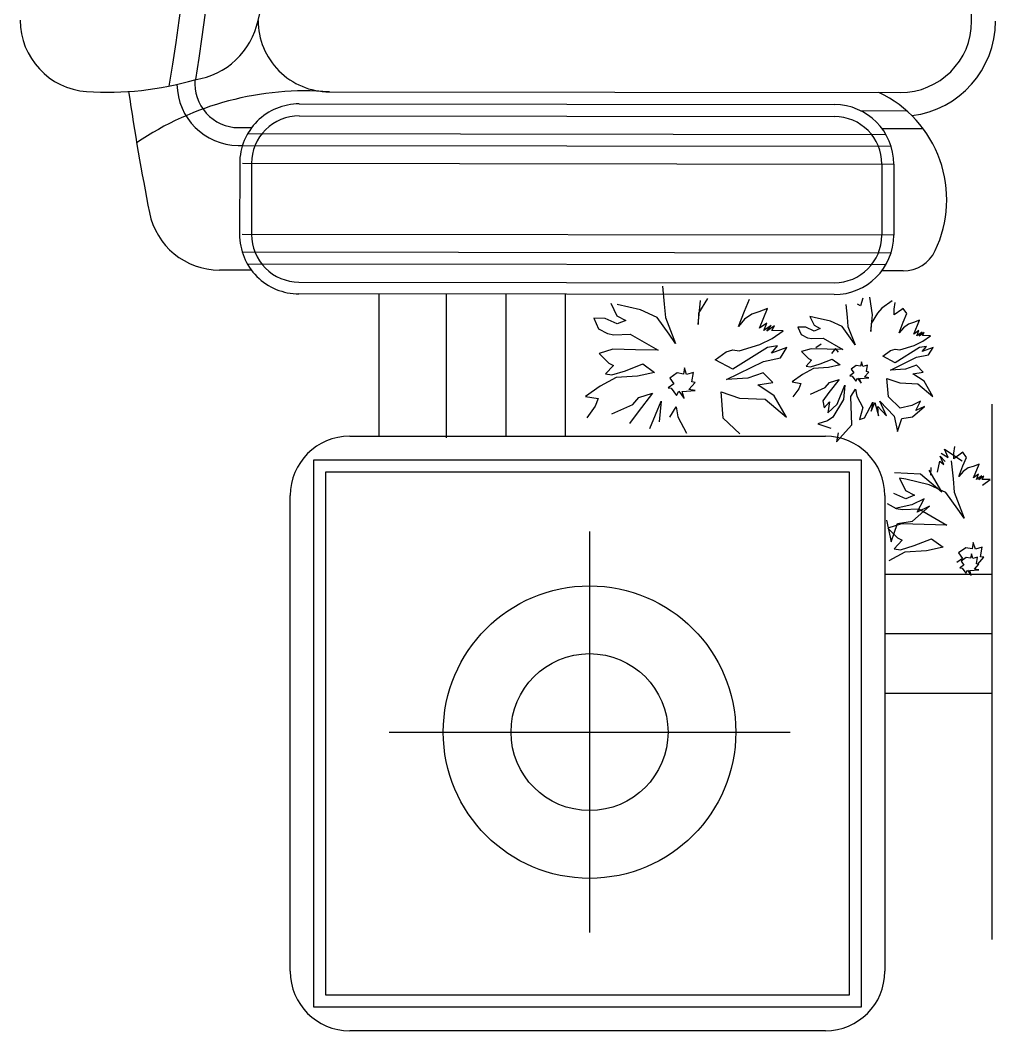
# Model space of a CAD drawing. Header units: inches. Extents: x 10.2 to 52.7, y 13.8 to 38.6.
# Drawn here: x 40.427 to 41.244, y 30.662 to 31.512 of the extents above; entities that cross this region are included whole.
import ezdxf

# ---------------------------------------------------------------- set-up
doc = ezdxf.new("R2010")
doc.units = ezdxf.units.IN
doc.header["$MEASUREMENT"] = 0
doc.layers.add('02', color=2, linetype='Continuous')
doc.layers.add('4', color=4, linetype='Continuous')

msp = doc.modelspace()

# ---------------------------------------------------------------- linework, layer by layer
at = {"layer": '02'}
for p, q in [((41.22688, 31.51074), (41.22751, 31.99074)), ((40.6868, 31.45145), (41.1668, 31.45082)), ((41.13326, 31.43562), (41.17171, 31.43557)), ((40.66146, 31.43124), (41.11146, 31.43065)), ((40.61036, 31.42131), (40.62145, 31.42129)), ((40.61814, 31.4163), (41.15474, 31.41559)), ((41.15145, 31.4206), (41.18605, 31.42055)), ((40.61034, 31.40631), (40.61373, 31.4063)), ((40.61373, 31.4063), (41.15912, 31.40559)), ((40.61371, 31.3913), (41.16141, 31.39058)), ((40.62141, 31.39129), (40.62133, 31.33153)), ((41.15141, 31.3906), (41.15133, 31.33084)), ((41.16133, 31.33082), (40.61363, 31.33154)), ((41.15901, 31.31583), (40.61361, 31.31654)), ((41.1546, 31.30583), (40.61799, 31.30654)), ((40.66128, 31.29148), (41.11128, 31.29089)), ((40.72829, 31.28139), (40.72829, 31.16186)), ((40.78514, 31.28169), (40.78514, 31.16053)), ((40.83511, 31.28125), (40.83514, 31.16186)), ((40.88508, 31.28119), (40.88514, 31.16186)), ((40.96692, 31.28813), (40.96845, 31.27285)), ((40.9235, 31.27357), (40.92858, 31.26315)), ((40.94851, 31.268), (40.92881, 31.27267)), ((40.96845, 31.27285), (40.96932, 31.26177)), ((40.997, 31.25576), (40.99902, 31.27591)), ((41.00477, 31.27767), (40.99723, 31.26528)), ((41.03577, 31.26701), (41.04021, 31.27719)), ((41.12116, 31.27257), (41.12224, 31.26187)), ((41.13341, 31.27147), (41.13077, 31.27286)), ((41.13543, 31.27782), (41.13341, 31.27147)), ((41.14363, 31.26401), (41.14132, 31.27874)), ((41.15992, 31.27562), (41.15123, 31.26943)), ((41.16162, 31.26864), (41.16255, 31.27422)), ((40.96246, 31.26156), (40.94851, 31.268)), ((40.99723, 31.26528), (40.997, 31.25576)), ((41.03088, 31.25417), (41.03577, 31.26701)), ((41.04218, 31.26456), (41.03598, 31.26014)), ((41.04794, 31.26633), (41.04218, 31.26456)), ((41.05526, 31.2692), (41.04794, 31.26633)), ((41.04837, 31.2526), (41.05526, 31.2692)), ((41.14222, 31.24991), (41.14363, 31.26401)), ((41.14766, 31.26525), (41.14238, 31.25657)), ((41.15123, 31.26943), (41.14766, 31.26525)), ((41.16177, 31.26384), (41.16162, 31.26864)), ((41.16828, 31.26848), (41.16177, 31.26384)), ((41.16937, 31.26925), (41.16828, 31.26848)), ((41.16936, 31.25778), (41.17246, 31.26491)), ((41.17246, 31.26491), (41.16937, 31.26925)), ((40.91861, 31.26073), (40.90909, 31.26096)), ((40.90909, 31.26096), (40.91306, 31.2521)), ((40.92879, 31.25629), (40.91861, 31.26073)), ((40.92858, 31.26315), (40.9361, 31.25916)), ((40.9361, 31.25916), (40.92879, 31.25629)), ((40.97241, 31.2476), (40.96246, 31.26156)), ((40.96932, 31.26177), (40.97793, 31.23984)), ((41.03598, 31.26014), (41.03088, 31.25417)), ((41.05458, 31.25702), (41.04837, 31.2526)), ((41.05213, 31.2506), (41.05458, 31.25702)), ((41.05834, 31.25502), (41.05213, 31.2506)), ((41.05479, 31.25015), (41.05834, 31.25502)), ((41.09077, 31.26237), (41.09432, 31.25508)), ((41.09449, 31.26175), (41.09077, 31.26237)), ((41.09432, 31.25508), (41.09959, 31.25229)), ((41.10828, 31.25848), (41.09449, 31.26175)), ((41.11804, 31.25397), (41.10828, 31.25848)), ((41.12224, 31.26187), (41.12285, 31.25412)), ((41.14238, 31.25657), (41.14222, 31.24991)), ((41.16593, 31.24879), (41.16936, 31.25778)), ((41.17385, 31.25607), (41.1695, 31.25297)), ((41.17788, 31.25731), (41.17385, 31.25607)), ((41.183, 31.25931), (41.17788, 31.25731)), ((41.17818, 31.24769), (41.183, 31.25931)), ((40.91306, 31.2521), (40.92059, 31.2481)), ((40.92059, 31.2481), (40.9259, 31.24721)), ((40.9259, 31.24721), (40.93963, 31.24764)), ((40.93963, 31.24764), (40.96331, 31.2341)), ((40.97793, 31.23984), (40.97241, 31.2476)), ((41.061, 31.25457), (41.05479, 31.25015)), ((41.059, 31.25081), (41.061, 31.25457)), ((41.06852, 31.25058), (41.059, 31.25081)), ((41.05921, 31.24395), (41.06852, 31.25058)), ((41.08068, 31.25355), (41.08346, 31.24735)), ((41.08735, 31.25339), (41.08068, 31.25355)), ((41.08346, 31.24735), (41.08873, 31.24455)), ((41.09447, 31.25028), (41.08735, 31.25339)), ((41.09959, 31.25229), (41.09447, 31.25028)), ((41.125, 31.24419), (41.11804, 31.25397)), ((41.12285, 31.25412), (41.12887, 31.23876)), ((41.1695, 31.25297), (41.16593, 31.24879)), ((41.18252, 31.25079), (41.17818, 31.24769)), ((41.18081, 31.2463), (41.18252, 31.25079)), ((41.18516, 31.24939), (41.18081, 31.2463)), ((41.18267, 31.24598), (41.18516, 31.24939)), ((41.18702, 31.24908), (41.18267, 31.24598)), ((41.18562, 31.24644), (41.18702, 31.24908)), ((41.19228, 31.24628), (41.18562, 31.24644)), ((41.18577, 31.24164), (41.19228, 31.24628)), ((41.03152, 31.23357), (41.0488, 31.23887)), ((41.0488, 31.23887), (41.05921, 31.24395)), ((41.06363, 31.23774), (41.05522, 31.23642)), ((41.05853, 31.23177), (41.06363, 31.23774)), ((41.08873, 31.24455), (41.09245, 31.24392)), ((41.09245, 31.24392), (41.10206, 31.24422)), ((41.10029, 31.23917), (41.09594, 31.23607)), ((41.10206, 31.24422), (41.11864, 31.23475)), ((41.12887, 31.23876), (41.125, 31.24419)), ((41.16638, 31.23438), (41.17848, 31.23808)), ((41.17848, 31.23808), (41.18577, 31.24164)), ((40.92522, 31.23503), (40.9137, 31.2315)), ((40.9137, 31.2315), (40.92188, 31.2233)), ((40.94427, 31.23457), (40.92522, 31.23503)), ((40.96331, 31.2341), (40.94427, 31.23457)), ((41.01113, 31.22607), (41.02044, 31.2327)), ((41.02044, 31.2327), (41.0262, 31.23446)), ((41.05522, 31.23642), (41.02618, 31.21808)), ((41.0262, 31.23446), (41.03152, 31.23357)), ((41.0716, 31.2364), (41.05853, 31.23177)), ((41.06606, 31.22777), (41.0716, 31.2364)), ((41.09197, 31.2354), (41.08391, 31.23293)), ((41.08391, 31.23293), (41.08964, 31.22719)), ((41.10531, 31.23507), (41.09197, 31.2354)), ((41.11864, 31.23475), (41.10531, 31.23507)), ((41.11249, 31.23563), (41.10892, 31.23145)), ((41.11481, 31.23237), (41.11249, 31.23563)), ((41.15211, 31.22912), (41.15863, 31.23377)), ((41.15863, 31.23377), (41.16266, 31.235)), ((41.18297, 31.23637), (41.16265, 31.22353)), ((41.16266, 31.235), (41.16638, 31.23438)), ((41.18063, 31.22816), (41.19056, 31.23032)), ((41.18886, 31.23729), (41.18297, 31.23637)), ((41.18529, 31.23311), (41.18886, 31.23729)), ((41.19444, 31.23636), (41.18529, 31.23311)), ((41.19056, 31.23032), (41.19444, 31.23636)), ((40.92565, 31.2213), (40.91899, 31.21422)), ((40.92188, 31.2233), (40.92565, 31.2213)), ((40.93583, 31.21686), (40.95045, 31.2226)), ((40.95045, 31.2226), (40.96019, 31.2155)), ((41.02618, 31.21808), (41.01113, 31.22607)), ((41.02064, 31.20945), (41.05188, 31.22469)), ((41.05188, 31.22469), (41.06606, 31.22777)), ((41.09227, 31.22579), (41.08762, 31.22083)), ((41.08762, 31.22083), (41.09134, 31.22021)), ((41.08964, 31.22719), (41.09227, 31.22579)), ((41.09134, 31.22021), (41.0994, 31.22268)), ((41.0994, 31.22268), (41.10964, 31.2267)), ((41.11645, 31.22173), (41.10653, 31.21957)), ((41.10964, 31.2267), (41.11645, 31.22173)), ((41.12978, 31.2214), (41.12544, 31.21831)), ((41.1335, 31.22078), (41.12978, 31.2214)), ((41.13413, 31.2245), (41.1335, 31.22078)), ((41.13536, 31.22046), (41.13413, 31.2245)), ((41.13939, 31.2217), (41.13536, 31.22046)), ((41.13846, 31.21612), (41.13939, 31.2217)), ((41.16265, 31.22353), (41.15211, 31.22912)), ((41.15876, 31.21749), (41.18063, 31.22816)), ((41.18047, 31.22149), (41.17132, 31.21825)), ((41.1862, 31.21575), (41.18047, 31.22149)), ((40.91899, 31.21422), (40.92431, 31.21333)), ((40.92431, 31.21333), (40.93583, 31.21686)), ((40.94601, 31.21242), (40.92807, 31.21133)), ((40.96019, 31.2155), (40.94601, 31.21242)), ((40.97923, 31.21503), (40.97302, 31.21061)), ((40.98454, 31.21414), (40.97923, 31.21503)), ((40.98544, 31.21946), (40.98454, 31.21414)), ((40.9872, 31.2137), (40.98544, 31.21946)), ((40.99296, 31.21546), (40.9872, 31.2137)), ((40.99162, 31.20749), (40.99296, 31.21546)), ((41.05165, 31.21517), (41.03857, 31.21053)), ((41.05983, 31.20696), (41.05165, 31.21517)), ((41.08451, 31.21371), (41.07582, 31.20752)), ((41.09397, 31.21881), (41.08451, 31.21371)), ((41.10653, 31.21957), (41.09397, 31.21881)), ((41.12776, 31.21505), (41.1245, 31.21273)), ((41.1245, 31.21273), (41.12636, 31.21241)), ((41.12544, 31.21831), (41.12776, 31.21505)), ((41.12636, 31.21241), (41.12945, 31.20807)), ((41.13674, 31.21163), (41.14032, 31.21581)), ((41.14032, 31.21581), (41.13846, 31.21612)), ((41.17132, 31.21825), (41.15876, 31.21749)), ((41.17736, 31.21437), (41.1862, 31.21575)), ((41.18681, 31.208), (41.17736, 31.21437)), ((40.91455, 31.20404), (40.90214, 31.1952)), ((40.92807, 31.21133), (40.91455, 31.20404)), ((40.97634, 31.20596), (40.97169, 31.20264)), ((40.97302, 31.21061), (40.97634, 31.20596)), ((40.98918, 31.20107), (40.99428, 31.20704)), ((40.99428, 31.20704), (40.99162, 31.20749)), ((41.03857, 31.21053), (41.02064, 31.20945)), ((41.0472, 31.20499), (41.05983, 31.20696)), ((41.0607, 31.19589), (41.0472, 31.20499)), ((41.07582, 31.20752), (41.08326, 31.20627)), ((41.08326, 31.20627), (41.08155, 31.20177)), ((41.10372, 31.20283), (41.10729, 31.20701)), ((41.11535, 31.20948), (41.10681, 31.19849)), ((41.10729, 31.20701), (41.11535, 31.20948)), ((41.11377, 31.18871), (41.1203, 31.20483)), ((41.1203, 31.20483), (41.1192, 31.19258)), ((41.12945, 31.20807), (41.13085, 31.2107)), ((41.13085, 31.2107), (41.13395, 31.20636)), ((41.13271, 31.21039), (41.14046, 31.211)), ((41.13395, 31.20636), (41.13271, 31.21039)), ((41.14046, 31.211), (41.13674, 31.21163)), ((41.15688, 31.19486), (41.15566, 31.21036)), ((41.15566, 31.21036), (41.1665, 31.20663)), ((41.1665, 31.20663), (41.18169, 31.20599)), ((41.18169, 31.20599), (41.19424, 31.19528)), ((41.19424, 31.19528), (41.18681, 31.208)), ((40.90214, 31.1952), (40.91277, 31.19341)), ((40.95861, 31.19801), (40.94642, 31.1823)), ((40.94709, 31.19448), (40.95861, 31.19801)), ((40.97169, 31.20264), (40.97434, 31.2022)), ((40.97434, 31.2022), (40.97876, 31.19599)), ((40.97876, 31.19599), (40.98076, 31.19975)), ((40.98076, 31.19975), (40.98518, 31.19355)), ((40.98342, 31.19931), (40.99449, 31.20018)), ((40.98518, 31.19355), (40.98342, 31.19931)), ((40.99449, 31.20018), (40.98918, 31.20107)), ((41.01619, 31.19927), (41.03169, 31.19393)), ((41.01794, 31.17712), (41.01619, 31.19927)), ((41.07131, 31.17772), (41.0607, 31.19589)), ((41.08155, 31.20177), (41.07658, 31.19496)), ((41.09131, 31.19727), (41.10372, 31.20283)), ((41.10681, 31.19849), (41.10184, 31.19167)), ((41.12541, 31.19536), (41.12929, 31.2014)), ((41.12615, 31.17133), (41.12541, 31.19536)), ((41.12929, 31.2014), (41.13021, 31.19551)), ((41.13021, 31.19551), (41.13532, 31.18605)), ((40.91032, 31.18699), (40.90323, 31.17726)), ((40.91277, 31.19341), (40.91032, 31.18699)), ((40.92427, 31.18056), (40.94199, 31.18851)), ((40.94199, 31.18851), (40.94709, 31.19448)), ((40.95636, 31.16834), (40.96569, 31.19136)), ((40.96569, 31.19136), (40.96412, 31.17386)), ((41.03169, 31.19393), (41.05339, 31.19302)), ((41.05339, 31.19302), (41.07131, 31.17772)), ((41.10184, 31.19167), (41.10276, 31.18578)), ((41.10276, 31.18578), (41.10742, 31.19073)), ((41.10742, 31.19073), (41.10586, 31.18144)), ((41.10586, 31.18144), (41.11377, 31.18871)), ((41.1192, 31.19258), (41.11004, 31.17787)), ((41.1367, 31.17721), (41.14369, 31.19038)), ((41.14369, 31.19038), (41.14245, 31.18294)), ((41.14245, 31.18294), (41.14555, 31.19007)), ((41.14555, 31.19007), (41.14849, 31.17906)), ((41.14788, 31.18681), (41.15515, 31.17889)), ((41.14849, 31.17906), (41.14788, 31.18681)), ((41.14959, 31.1913), (41.16182, 31.17873)), ((41.15515, 31.17889), (41.14959, 31.1913)), ((41.16679, 31.18555), (41.15688, 31.19486)), ((41.17671, 31.1877), (41.16679, 31.18555)), ((41.184, 31.19126), (41.17671, 31.1877)), ((41.17701, 31.17809), (41.18709, 31.18692)), ((41.1798, 31.18336), (41.184, 31.19126)), ((41.18709, 31.18692), (41.1798, 31.18336)), ((40.94642, 31.1823), (40.93932, 31.17256)), ((40.97298, 31.17784), (40.97853, 31.18647)), ((40.97853, 31.18647), (40.97985, 31.17805)), ((41.13532, 31.18605), (41.13267, 31.17598)), ((41.16182, 31.17873), (41.16444, 31.16586)), ((40.97985, 31.17805), (40.98714, 31.16453)), ((41.03209, 31.16381), (41.01794, 31.17712)), ((41.1057, 31.17477), (41.09763, 31.1723)), ((41.09763, 31.1723), (41.10848, 31.16857)), ((41.11004, 31.17787), (41.1057, 31.17477)), ((41.11327, 31.15724), (41.12615, 31.17133)), ((41.13267, 31.17598), (41.1367, 31.17721)), ((41.16444, 31.16586), (41.16817, 31.17671)), ((41.16817, 31.17671), (41.17701, 31.17809)), ((41.11452, 31.16468), (41.11327, 31.15724)), ((41.21176, 31.1477), (41.2127, 31.15328)), ((41.20352, 31.13814), (41.20036, 31.14508)), ((41.20036, 31.14508), (41.20447, 31.14067)), ((41.20131, 31.1476), (41.20714, 31.14398)), ((41.20398, 31.15092), (41.21897, 31.141)), ((41.20714, 31.14398), (41.20398, 31.15092)), ((41.21191, 31.1429), (41.21176, 31.1477)), ((41.21843, 31.14754), (41.21191, 31.1429)), ((41.21951, 31.14831), (41.21843, 31.14754)), ((41.22261, 31.14397), (41.21951, 31.14831)), ((40.6739, 30.68186), (40.6739, 31.14186)), ((40.6739, 31.14186), (41.1339, 31.14186)), ((41.1339, 31.14186), (41.1339, 30.68186)), ((41.19817, 31.13152), (41.20021, 31.14082)), ((41.20021, 31.14082), (41.20352, 31.13814)), ((41.20968, 31.14116), (41.21121, 31.12587)), ((41.21608, 31.12786), (41.2195, 31.13684)), ((41.2195, 31.13684), (41.22261, 31.14397)), ((41.22802, 31.13637), (41.22399, 31.13513)), ((41.23314, 31.13838), (41.22802, 31.13637)), ((41.22832, 31.12676), (41.23314, 31.13838)), ((40.6839, 30.69186), (40.6839, 31.13186)), ((40.6839, 31.13186), (41.1239, 31.13186)), ((41.1239, 31.13186), (41.1239, 30.69186)), ((41.16207, 31.13119), (41.18377, 31.13028)), ((41.18377, 31.13028), (41.20169, 31.11497)), ((41.20169, 31.11497), (41.19108, 31.13315)), ((41.19252, 31.13564), (41.19236, 31.12897)), ((41.21965, 31.13204), (41.21608, 31.12786)), ((41.22399, 31.13513), (41.21965, 31.13204)), ((41.23267, 31.12985), (41.22832, 31.12676)), ((41.23095, 31.12536), (41.23267, 31.12985)), ((41.2353, 31.12845), (41.23095, 31.12536)), ((41.23281, 31.12504), (41.2353, 31.12845)), ((41.23716, 31.12814), (41.23281, 31.12504)), ((41.23576, 31.12551), (41.23716, 31.12814)), ((41.16626, 31.12659), (41.17134, 31.11618)), ((41.17157, 31.1257), (41.16626, 31.12659)), ((41.19128, 31.12103), (41.17157, 31.1257)), ((41.20522, 31.11459), (41.19128, 31.12103)), ((41.21121, 31.12587), (41.21209, 31.1148)), ((41.24243, 31.12534), (41.23576, 31.12551)), ((41.23591, 31.1207), (41.24243, 31.12534)), ((41.17155, 31.10931), (41.16137, 31.11376)), ((41.17134, 31.11618), (41.17887, 31.11218)), ((41.17887, 31.11218), (41.17155, 31.10931)), ((41.21517, 31.10062), (41.20522, 31.11459)), ((41.21209, 31.1148), (41.2207, 31.09287)), ((41.15583, 31.10513), (41.16335, 31.10113)), ((41.17665, 31.10415), (41.16248, 31.10107)), ((41.18707, 31.10923), (41.17665, 31.10415)), ((41.17708, 31.09042), (41.19149, 31.10303)), ((41.18107, 31.09795), (41.18707, 31.10923)), ((41.19149, 31.10303), (41.18107, 31.09795)), ((41.16335, 31.10113), (41.16866, 31.10024)), ((41.16866, 31.10024), (41.18239, 31.10066)), ((41.18239, 31.10066), (41.20607, 31.08713)), ((41.2207, 31.09287), (41.21517, 31.10062)), ((41.15538, 31.09134), (41.15912, 31.07295)), ((41.16798, 31.08806), (41.15646, 31.08453)), ((41.15912, 31.07295), (41.16445, 31.08845)), ((41.16445, 31.08845), (41.17708, 31.09042)), ((41.18703, 31.08759), (41.16798, 31.08806)), ((41.20607, 31.08713), (41.18703, 31.08759)), ((40.90559, 31.08158), (40.90559, 30.74447)), ((41.15646, 31.08453), (41.16465, 31.07633)), ((41.16465, 31.07633), (41.16841, 31.07433)), ((41.16841, 31.07433), (41.16176, 31.06725)), ((41.16707, 31.06636), (41.17859, 31.06989)), ((41.17859, 31.06989), (41.19322, 31.07563)), ((41.20295, 31.06853), (41.18877, 31.06544)), ((41.19322, 31.07563), (41.20295, 31.06853)), ((41.22199, 31.06806), (41.21579, 31.06364)), ((41.22731, 31.06717), (41.22199, 31.06806)), ((41.2282, 31.07248), (41.22731, 31.06717)), ((41.22997, 31.06672), (41.2282, 31.07248)), ((41.23572, 31.06849), (41.22997, 31.06672)), ((41.23439, 31.06052), (41.23572, 31.06849)), ((41.17083, 31.06436), (41.15732, 31.05707)), ((41.16176, 31.06725), (41.16707, 31.06636)), ((41.18877, 31.06544), (41.17083, 31.06436)), ((41.21579, 31.06364), (41.2191, 31.05899)), ((41.22228, 31.05986), (41.21794, 31.05677)), ((41.226, 31.05924), (41.22228, 31.05986)), ((41.22663, 31.06296), (41.226, 31.05924)), ((41.22786, 31.05892), (41.22663, 31.06296)), ((41.2319, 31.06016), (41.22786, 31.05892)), ((41.23096, 31.05458), (41.2319, 31.06016)), ((41.23194, 31.0541), (41.23704, 31.06007)), ((41.23704, 31.06007), (41.23439, 31.06052)), ((41.2191, 31.05899), (41.21445, 31.05567)), ((41.22026, 31.05351), (41.217, 31.05119)), ((41.217, 31.05119), (41.21886, 31.05087)), ((41.21794, 31.05677), (41.22026, 31.05351)), ((41.21886, 31.05087), (41.22196, 31.04653)), ((41.22925, 31.05009), (41.23282, 31.05427)), ((41.23282, 31.05427), (41.23096, 31.05458)), ((41.1539, 31.04584), (41.2438, 31.04584)), ((41.22196, 31.04653), (41.22336, 31.04916)), ((41.22336, 31.04916), (41.22645, 31.04482)), ((41.22522, 31.04885), (41.23297, 31.04946)), ((41.22645, 31.04482), (41.22522, 31.04885)), ((41.23297, 31.04946), (41.22925, 31.05009)), ((41.1539, 30.99584), (41.2438, 30.99584)), ((41.1539, 30.94584), (41.2438, 30.94584)), ((40.73703, 30.91302), (41.07414, 30.91302)), ((41.1239, 30.69186), (40.6839, 30.69186)), ((41.1339, 30.68186), (40.6739, 30.68186))]:
    msp.add_line(p, q, dxfattribs=at)
for radius in [0.12297, 0.06599]:
    msp.add_circle((40.90559, 30.91302), radius, dxfattribs=at)
for centre, radius, start, end in [((38.79504, 31.75394), 1.78216, 350.38397, 9.46512), ((38.76575, 31.75398), 1.83216, 350.82031, 9.02878), ((39.6822, 31.75277), 0.975, 345.67451, 14.17458), ((41.16688, 31.51082), 0.06, 269.92455, 359.92455), ((40.61079, 31.45841), 0.03711, 175.08161, 269.32982), ((40.66698, 31.19904), 0.25319, 85.50997, 124.16386), ((40.61079, 31.45841), 0.05211, 180.84395, 269.32982), ((40.66141, 31.39124), 0.04, 89.92455, 179.92455), ((41.11141, 31.39065), 0.04, 359.92455, 89.92455), ((40.66133, 31.33148), 0.04, 179.92455, 269.92455), ((41.11133, 31.33089), 0.04, 269.92455, 359.92455)]:
    msp.add_arc(centre, radius, start, end, dxfattribs=at)
at = {"layer": '4'}
for p, q in [((40.66147, 31.44124), (41.11147, 31.44065)), ((40.61141, 31.39131), (40.61133, 31.33155)), ((41.16141, 31.39058), (41.16133, 31.33082)), ((40.62129, 31.30153), (40.59433, 31.30157)), ((41.16916, 31.30081), (41.15129, 31.30084)), ((41.11126, 31.28089), (40.66126, 31.28148)), ((41.2438, 31.18874), (41.2438, 30.73874)), ((40.7039, 31.16186), (41.1039, 31.16186)), ((40.6539, 30.71186), (40.6539, 31.11186)), ((41.1539, 31.11186), (41.1539, 30.71186)), ((41.1039, 30.66186), (40.7039, 30.66186))]:
    msp.add_line(p, q, dxfattribs=at)
for centre, radius, start, end in [((40.48688, 31.51156), 0.06, 179.92455, 266.05209), ((40.56451, 31.52465), 0.06374, 278.39823, 348.11782), ((40.68688, 31.51145), 0.06, 179.92455, 269.92455), ((41.16688, 31.51082), 0.08, 276.98759, 359.92455), ((40.50065, 31.711), 0.25992, 266.05209, 286.35114), ((42.54633, 31.749), 2.05, 188.33967, 191.22652), ((41.10633, 31.36078), 0.09964, 334.51669, 64.67121), ((40.66141, 31.39124), 0.05, 89.92455, 179.92455), ((41.11141, 31.39065), 0.05, 359.92455, 89.92455), ((40.59441, 31.36157), 0.06, 191.22652, 269.92455), ((40.66133, 31.33148), 0.05, 179.92455, 269.92455), ((41.11133, 31.33089), 0.05, 269.92455, 359.92455), ((41.1692, 31.33081), 0.03, 269.92455, 334.51669), ((40.7039, 31.11186), 0.05, 90, 180), ((41.1039, 31.11186), 0.05, 0, 90), ((40.7039, 30.71186), 0.05, 180, 270), ((41.1039, 30.71186), 0.05, 270, 0)]:
    msp.add_arc(centre, radius, start, end, dxfattribs=at)

doc.saveas('drawing.dxf')
